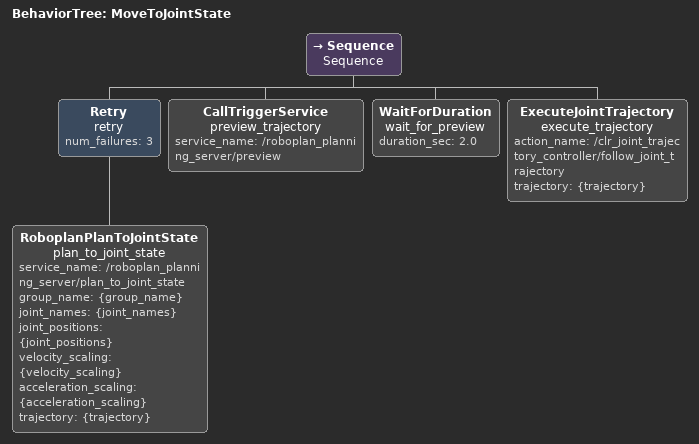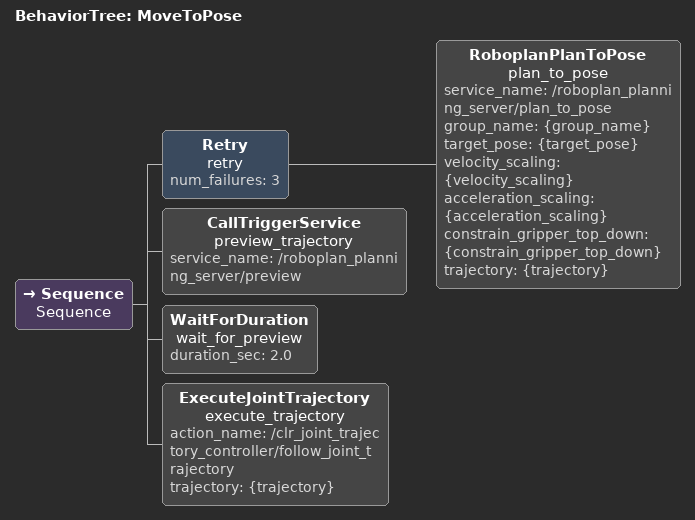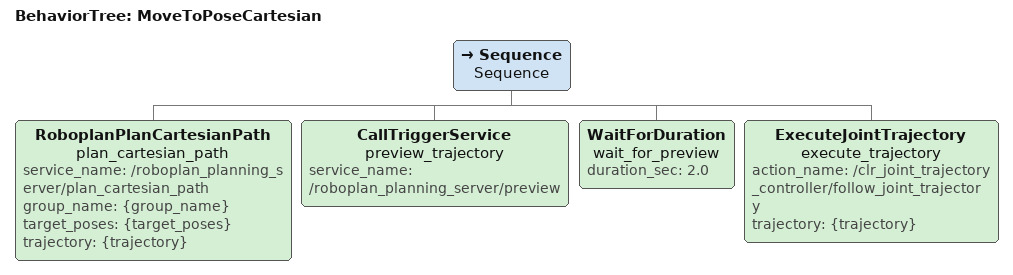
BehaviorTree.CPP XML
<root>
  <!--
    Shared RoboPlan subtrees for planning, previewing, and executing
    trajectories. Include these in any demo tree that uses the RoboPlan
    planning server.
  -->

  <!-- Free-space plan to a joint configuration, preview, execute -->
  <BehaviorTree ID="MoveToJointState">
    <Sequence name="Sequence">
      <Retry name="retry" num_failures="3">
        <RoboplanPlanToJointState
          name="plan_to_joint_state"
          service_name="/roboplan_planning_server/plan_to_joint_state"
          group_name="{group_name}"
          joint_names="{joint_names}"
          joint_positions="{joint_positions}"
          velocity_scaling="{velocity_scaling}"
          acceleration_scaling="{acceleration_scaling}"
          trajectory="{trajectory}"
        />
      </Retry>
      <CallTriggerService
        name="preview_trajectory"
        service_name="/roboplan_planning_server/preview"
      />
      <WaitForDuration name="wait_for_preview" duration_sec="2.0" />
      <ExecuteJointTrajectory
        name="execute_trajectory"
        action_name="/clr_joint_trajectory_controller/follow_joint_trajectory"
        trajectory="{trajectory}"
      />
    </Sequence>
  </BehaviorTree>

  <!-- Free-space (RRT) plan to a pose, preview, execute.
       constrain_gripper_top_down switches to constrained (RRT*) planning
       that keeps the gripper facing straight down along the whole path. -->
  <BehaviorTree ID="MoveToPose">
    <Sequence name="Sequence">
      <Retry name="retry" num_failures="3">
        <RoboplanPlanToPose
          name="plan_to_pose"
          service_name="/roboplan_planning_server/plan_to_pose"
          group_name="{group_name}"
          target_pose="{target_pose}"
          velocity_scaling="{velocity_scaling}"
          acceleration_scaling="{acceleration_scaling}"
          constrain_gripper_top_down="{constrain_gripper_top_down}"
          trajectory="{trajectory}"
        />
      </Retry>
      <CallTriggerService
        name="preview_trajectory"
        service_name="/roboplan_planning_server/preview"
      />
      <WaitForDuration name="wait_for_preview" duration_sec="2.0" />
      <ExecuteJointTrajectory
        name="execute_trajectory"
        action_name="/clr_joint_trajectory_controller/follow_joint_trajectory"
        trajectory="{trajectory}"
      />
    </Sequence>
  </BehaviorTree>

  <!-- Straight-line Cartesian plan through one or more poses, preview, execute -->
  <BehaviorTree ID="MoveToPoseCartesian">
    <Sequence name="Sequence">
      <RoboplanPlanCartesianPath
        name="plan_cartesian_path"
        service_name="/roboplan_planning_server/plan_cartesian_path"
        group_name="{group_name}"
        target_poses="{target_poses}"
        trajectory="{trajectory}"
      />
      <CallTriggerService
        name="preview_trajectory"
        service_name="/roboplan_planning_server/preview"
      />
      <WaitForDuration name="wait_for_preview" duration_sec="2.0" />
      <ExecuteJointTrajectory
        name="execute_trajectory"
        action_name="/clr_joint_trajectory_controller/follow_joint_trajectory"
        trajectory="{trajectory}"
      />
    </Sequence>
  </BehaviorTree>

</root>
